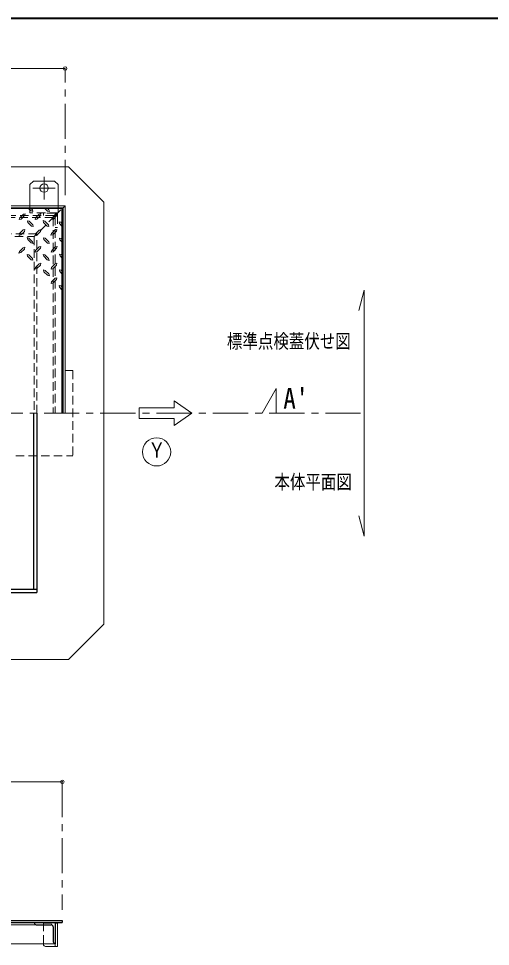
# Model space of a CAD drawing. Units: millimetres at full size, sheet at 1:10; details may follow other scales. Extents: x -2126 to 1924, y -1326 to 1484.
# Drawn here: x -812 to -142, y 165 to 1484 of the extents above; entities that cross this region are included whole.
import ezdxf
from ezdxf.enums import TextEntityAlignment as Align

# ---------------------------------------------------------------- set-up
doc = ezdxf.new("R2010")
doc.units = ezdxf.units.MM
doc.header["$LTSCALE"] = 10
doc.header["$PDMODE"] = 32
doc.header["$PDSIZE"] = 5
doc.linetypes.add('CHAIN1', pattern=[8, 5, -1, 1, -1])
doc.linetypes.add('DASHED1', pattern=[1.8, 1.2, -0.6])
doc.layers.add('0-0_ﾚｲﾔ1', color=4, linetype='Continuous', lineweight=9)
doc.styles.add('ＭＳ ゴシック', font='')
doc.styles.get('ＭＳ ゴシック').set_extended_font_data('MS Gothic')

msp = doc.modelspace()

# ---------------------------------------------------------------- linework, layer by layer
at = {"layer": '0-0_ﾚｲﾔ1', "color": 1, "lineweight": 40}
msp.add_line((1923.78, 1484.05), (-2126.22, 1484.05), dxfattribs=at)
at = {"layer": '0-0_ﾚｲﾔ1'}
for p, q in [((-746.22, 1413.05), (-1786.22, 1413.05)), ((-791.22, 1253.05), (-796.22, 1248.05)), ((-791.22, 1253.05), (-761.22, 1253.05)), ((-756.22, 1248.05), (-761.22, 1253.05)), ((-796.22, 1248.05), (-796.22, 1218.05)), ((-756.22, 1248.05), (-756.22, 1218.05)), ((-798.09, 1214.05), (-794.69, 1210.51)), ((-794.45, 1214.05), (-792.76, 1212.36)), ((-774.85, 1214.05), (-771.23, 1210.43)), ((-771.15, 1214.05), (-769.38, 1212.28)), ((-749.22, 1215.05), (-750.22, 1214.05)), ((-691.22, 1223.05), (-691.22, 923.05)), ((-810.76, 1200.79), (-811.41, 1198.3)), ((-808.84, 1198.94), (-803.77, 1204)), ((-792.12, 1209.87), (-794.69, 1210.51)), ((-792.76, 1212.36), (-792.12, 1209.87)), ((-788.35, 1200.95), (-788.99, 1198.46)), ((-786.42, 1199.1), (-781.35, 1204.16)), ((-768.66, 1209.71), (-771.23, 1210.43)), ((-769.38, 1212.28), (-768.66, 1209.71)), ((-764.88, 1200.79), (-765.52, 1198.3)), ((-762.95, 1198.94), (-757.89, 1204)), ((-808.84, 1198.94), (-811.41, 1198.3)), ((-799.27, 1194.04), (-799.92, 1196.61)), ((-797.43, 1195.97), (-799.92, 1196.61)), ((-799.27, 1194.04), (-794.21, 1188.97)), ((-797.43, 1195.97), (-792.36, 1190.82)), ((-791.64, 1188.33), (-794.21, 1188.97)), ((-792.36, 1190.82), (-791.64, 1188.33)), ((-786.42, 1199.1), (-788.99, 1198.46)), ((-776.85, 1194.2), (-777.5, 1196.77)), ((-775.01, 1196.13), (-777.5, 1196.77)), ((-776.85, 1194.2), (-771.79, 1189.14)), ((-775.01, 1196.13), (-769.94, 1190.98)), ((-769.22, 1188.49), (-771.79, 1189.14)), ((-769.94, 1190.98), (-769.22, 1188.49)), ((-762.95, 1198.94), (-765.52, 1198.3)), ((-752.26, 1194.44), (-754.84, 1195.08)), ((-754.11, 1192.51), (-754.84, 1195.08)), ((-754.11, 1192.51), (-750.22, 1188.61)), ((-752.26, 1194.44), (-750.22, 1192.1)), ((-811.01, 1178.37), (-811.65, 1175.88)), ((-809.08, 1176.52), (-811.65, 1175.88)), ((-809.08, 1176.52), (-804.01, 1181.58)), ((-788.1, 1178.29), (-788.75, 1175.8)), ((-786.18, 1176.44), (-788.75, 1175.8)), ((-786.18, 1176.44), (-781.11, 1181.5)), ((-765.68, 1178.45), (-766.33, 1175.96)), ((-763.76, 1176.6), (-766.33, 1175.96)), ((-763.76, 1176.6), (-758.69, 1181.66)), ((-799.43, 1170.09), (-800.08, 1172.66)), ((-797.59, 1172.02), (-800.08, 1172.66)), ((-799.43, 1170.09), (-794.37, 1165.03)), ((-797.59, 1172.02), (-792.52, 1166.88)), ((-791.8, 1164.39), (-794.37, 1165.03)), ((-792.52, 1166.88), (-791.8, 1164.39)), ((-776.53, 1170.01), (-777.18, 1172.58)), ((-774.68, 1171.94), (-777.18, 1172.58)), ((-776.53, 1170.01), (-771.47, 1164.95)), ((-774.68, 1171.94), (-769.62, 1166.8)), ((-768.9, 1164.3), (-771.47, 1164.95)), ((-769.62, 1166.8), (-768.9, 1164.3)), ((-751.78, 1171.46), (-754.35, 1172.1)), ((-753.63, 1169.53), (-754.35, 1172.1)), ((-753.63, 1169.53), (-750.22, 1166.11)), ((-751.78, 1171.46), (-750.22, 1169.89)), ((-811.17, 1153.14), (-811.81, 1150.64)), ((-809.24, 1151.29), (-811.81, 1150.64)), ((-809.24, 1151.29), (-804.18, 1156.35)), ((-799.6, 1146.14), (-800.24, 1148.72)), ((-797.75, 1148.07), (-800.24, 1148.72)), ((-797.75, 1148.07), (-792.68, 1142.93)), ((-788.26, 1154.34), (-788.91, 1151.85)), ((-786.34, 1152.49), (-788.91, 1151.85)), ((-786.34, 1152.49), (-781.27, 1157.55)), ((-776.69, 1146.06), (-777.34, 1148.64)), ((-774.85, 1147.99), (-777.34, 1148.64)), ((-774.85, 1147.99), (-769.78, 1142.85)), ((-765.36, 1154.26), (-766.01, 1151.77)), ((-763.43, 1152.41), (-766.01, 1151.77)), ((-763.43, 1152.41), (-758.37, 1157.47)), ((-751.46, 1148.64), (-754.03, 1149.28)), ((-753.39, 1146.71), (-754.03, 1149.28)), ((-751.46, 1148.64), (-750.22, 1147.39)), ((-799.6, 1146.14), (-794.53, 1141.08)), ((-791.96, 1140.44), (-794.53, 1141.08)), ((-792.68, 1142.93), (-791.96, 1140.44)), ((-776.69, 1146.06), (-771.63, 1141)), ((-769.06, 1140.36), (-771.63, 1141)), ((-769.78, 1142.85), (-769.06, 1140.36)), ((-753.39, 1146.71), (-750.22, 1143.53)), ((-788.43, 1130.39), (-789.07, 1127.9)), ((-786.5, 1128.55), (-789.07, 1127.9)), ((-786.5, 1128.55), (-781.43, 1133.61)), ((-774.44, 1126.05), (-777.01, 1126.7)), ((-776.29, 1124.13), (-777.01, 1126.7)), ((-776.29, 1124.13), (-771.23, 1119.14)), ((-774.44, 1126.05), (-769.38, 1120.99)), ((-765.52, 1130.31), (-766.17, 1127.82)), ((-763.6, 1128.47), (-766.17, 1127.82)), ((-763.6, 1128.47), (-758.53, 1133.53)), ((-751.86, 1126.38), (-754.43, 1127.02)), ((-753.71, 1124.45), (-754.43, 1127.02)), ((-753.71, 1124.45), (-750.22, 1120.81)), ((-751.86, 1126.38), (-750.22, 1124.73)), ((-768.66, 1118.42), (-771.23, 1119.14)), ((-769.38, 1120.99), (-768.66, 1118.42)), ((-765.6, 1109.9), (-766.25, 1107.33)), ((-763.68, 1108.05), (-766.25, 1107.33)), ((-765.6, 1109.9), (-760.54, 1114.97)), ((-763.68, 1108.05), (-758.69, 1113.12)), ((-752.26, 1104.12), (-754.84, 1104.76)), ((-754.11, 1102.19), (-754.84, 1104.76)), ((-754.11, 1102.19), (-750.22, 1098.14)), ((-752.26, 1104.12), (-750.22, 1102.07)), ((-1266.22, 399.05), (-750.22, 399.05)), ((-939.72, 195.85), (-787.22, 195.85)), ((-1243.72, 168.85), (-760.22, 168.85)), ((-777.02, 168.05), (-777.02, 168.85)), ((-774.02, 165.05), (-760.22, 165.05))]:
    msp.add_line(p, q, dxfattribs=at)
at = {"layer": '0-0_ﾚｲﾔ1', "linetype": 'CHAIN1'}
for p, q in [((-746.22, 1233.05), (-746.22, 1413.05)), ((-776.22, 1259.05), (-776.22, 1227.05)), ((-792.22, 1243.05), (-760.22, 1243.05)), ((-2056.22, 923.05), (-321.22, 923.05)), ((-750.22, 399.05), (-750.22, 217.05))]:
    msp.add_line(p, q, dxfattribs=at)
at = {"layer": '0-0_ﾚｲﾔ1', "color": 7, "lineweight": 18}
for p, q in [((-746.22, 1218.05), (-1786.22, 1218.05)), ((-749.22, 1215.05), (-1783.22, 1215.05)), ((-749.22, 1215.05), (-746.22, 1218.05)), ((-749.22, 1215.05), (-749.22, 923.05)), ((-746.22, 1218.05), (-746.22, 923.05)), ((-321.22, 1098.05), (-328.98, 1069.07)), ((-321.22, 1098.05), (-321.22, 748.05)), ((-566.22, 923.05), (-591.22, 940.55)), ((-641.22, 915.55), (-641.22, 930.55)), ((-691.22, 923.05), (-691.22, 623.05)), ((-641.22, 915.55), (-591.22, 915.55)), ((-566.22, 923.05), (-591.22, 905.55)), ((-591.22, 905.55), (-591.22, 915.55)), ((-321.22, 748.05), (-328.98, 777.02)), ((-741.22, 573.05), (-691.22, 623.05)), ((-741.22, 573.05), (-1791.22, 573.05)), ((-757.02, 198.05), (-760.22, 198.05)), ((-757.02, 198.05), (-757.02, 165.05)), ((-760.22, 168.85), (-760.22, 165.05)), ((-757.02, 165.05), (-760.22, 165.05))]:
    msp.add_line(p, q, dxfattribs=at)
at = {"layer": '0-0_ﾚｲﾔ1', "color": 5, "lineweight": 25}
for p, q in [((-750.22, 1214.05), (-1782.22, 1214.05)), ((-750.22, 923.05), (-750.22, 1214.05)), ((-791.22, 923.05), (-791.22, 673.05)), ((-786.22, 923.05), (-786.22, 668.05)), ((-1746.22, 673.05), (-786.22, 673.05)), ((-1746.22, 668.05), (-786.22, 668.05)), ((-951.22, 202.05), (-750.22, 202.05)), ((-951.22, 198.85), (-750.22, 198.85)), ((-760.22, 198.85), (-760.22, 168.85)), ((-750.22, 202.05), (-750.22, 198.85)), ((-787.22, 195.85), (-766.22, 195.85)), ((-763.22, 192.85), (-763.22, 171.85))]:
    msp.add_line(p, q, dxfattribs=at)
at = {"layer": '0-0_ﾚｲﾔ1', "linetype": 'DASHED1'}
for p, q in [((-796.22, 1218.05), (-796.22, 1208.05)), ((-760.68, 1203.58), (-750.22, 1214.05)), ((-756.22, 1218.05), (-756.22, 1208.05)), ((-763.22, 1201.05), (-1240.72, 1201.05)), ((-756.22, 1208.05), (-796.22, 1208.05)), ((-777.02, 1207.25), (-777.02, 1204.05)), ((-760.22, 1207.25), (-777.02, 1207.25)), ((-763.22, 1201.05), (-763.22, 923.05)), ((-757.02, 1204.05), (-757.02, 1187.25)), ((-760.22, 1187.25), (-757.02, 1187.25)), ((-786.22, 1178.05), (-1746.22, 1178.05)), ((-786.22, 923.05), (-786.22, 1178.05)), ((-746.22, 983.55), (-735.22, 983.55)), ((-735.22, 983.55), (-735.22, 862.55)), ((-816.22, 862.55), (-735.22, 862.55)), ((-777.02, 198.05), (-760.22, 198.05)), ((-777.02, 168.85), (-777.02, 198.05))]:
    msp.add_line(p, q, dxfattribs=at)
at = {"layer": '0-0_ﾚｲﾔ1', "color": 7, "linetype": 'DASHED1', "lineweight": 18}
for p, q in [((-1242.12, 1204.05), (-761.82, 1204.05)), ((-760.68, 1203.58), (-790.22, 1174.05)), ((-760.22, 1202.45), (-760.22, 923.05)), ((-1213.72, 1174.05), (-790.22, 1174.05)), ((-790.22, 1174.05), (-790.22, 923.05))]:
    msp.add_line(p, q, dxfattribs=at)
at = {"layer": '0-0_ﾚｲﾔ1'}
for points in [[(-691.22, 1223.05), (-741.22, 1273.05), (-1791.22, 1273.05)], [(-810.76, 1200.79), (-805.62, 1205.93), (-803.13, 1206.57), (-803.77, 1204)], [(-788.35, 1200.95), (-783.2, 1206.09), (-780.71, 1206.73), (-781.35, 1204.16)], [(-764.88, 1200.79), (-759.74, 1205.93), (-757.25, 1206.57), (-757.89, 1204)], [(-811.01, 1178.37), (-805.86, 1183.51), (-803.37, 1184.15), (-804.01, 1181.58)], [(-788.1, 1178.29), (-782.96, 1183.43), (-780.47, 1184.07), (-781.11, 1181.5)], [(-765.68, 1178.45), (-760.54, 1183.59), (-758.05, 1184.23), (-758.69, 1181.66)], [(-811.17, 1153.14), (-806.02, 1158.28), (-803.53, 1158.92), (-804.18, 1156.35)], [(-788.26, 1154.34), (-783.12, 1159.48), (-780.63, 1160.13), (-781.27, 1157.55)], [(-765.36, 1154.26), (-760.22, 1159.4), (-757.73, 1160.05), (-758.37, 1157.47)], [(-788.43, 1130.39), (-783.28, 1135.54), (-780.79, 1136.18), (-781.43, 1133.61)], [(-765.52, 1130.31), (-760.38, 1135.46), (-757.89, 1136.1), (-758.53, 1133.53)], [(-760.54, 1114.97), (-757.97, 1115.69), (-758.69, 1113.12)]]:
    msp.add_lwpolyline(points, dxfattribs=at)
at = {"layer": '0-0_ﾚｲﾔ1', "linetype": 'CHAIN1'}
msp.add_lwpolyline([(-466.22, 923.05), (-446.22, 958.05), (-446.22, 923.05)], dxfattribs=at)
at = {"layer": '0-0_ﾚｲﾔ1', "color": 7, "lineweight": 18}
msp.add_lwpolyline([(-641.22, 930.55), (-591.22, 930.55), (-591.22, 940.55)], dxfattribs=at)
at = {"layer": '0-0_ﾚｲﾔ1'}
msp.add_circle((-776.22, 1243.05), 6, dxfattribs=at)
at = {"layer": '0-0_ﾚｲﾔ1', "color": 7, "lineweight": 18}
msp.add_circle((-616.22, 868.05), 20, dxfattribs=at)
at = {"layer": '0-0_ﾚｲﾔ1', "color": 7, "linetype": 'DASHED1', "lineweight": 18}
msp.add_arc((-761.82, 1202.45), 1.6, 0, 90, dxfattribs=at)
at = {"layer": '0-0_ﾚｲﾔ1', "linetype": 'DASHED1'}
msp.add_arc((-760.22, 1204.05), 3.2, 0, 90, dxfattribs=at)
at = {"layer": '0-0_ﾚｲﾔ1', "color": 5, "lineweight": 25}
for centre, start, end in [((-787.22, 198.85), 180, 270), ((-766.22, 192.85), 0, 90), ((-760.22, 171.85), 180, 270)]:
    msp.add_arc(centre, 3, start, end, dxfattribs=at)
at = {"layer": '0-0_ﾚｲﾔ1'}
msp.add_arc((-774.02, 168.05), 3, 180, 270, dxfattribs=at)
at = {"layer": '0-0_ﾚｲﾔ1', "color": 1}
for p in [(-746.22, 1413.05), (-750.22, 399.05)]:
    msp.add_point(p, dxfattribs=at)

# ---------------------------------------------------------------- texts
at = {"layer": '0-0_ﾚｲﾔ1', "color": 7, "style": 'ＭＳ ゴシック'}
for s, height, width, p in [('標準点検蓋伏せ図', 20.16, 0.8, (-516.22, 1009.3)), ("A'", 29.33, 0.9, (-436.22, 920.55)), ('Ｙ', 21.99, 0.85, (-628.72, 853.05)), ('本体平面図', 20.16, 0.8, (-448.72, 809.3))]:
    msp.add_text(s, height=height, dxfattribs=dict(at, width=width)).set_placement(p, align=Align.BOTTOM_LEFT)

doc.saveas('drawing.dxf')
